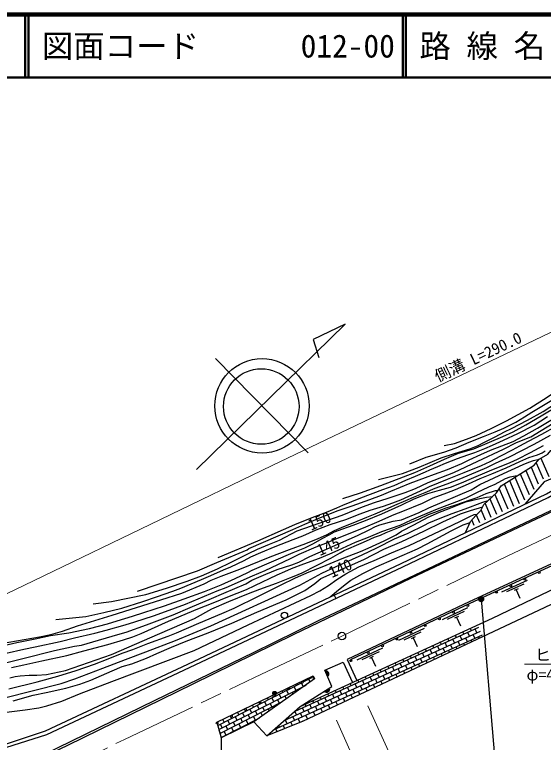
# Model space of a CAD drawing. Units: millimetres at full size, sheet at 1:1000; details may follow other scales. Extents: x 40000 to 680000, y 20000 to 380000.
# Drawn here: x 116056 to 200095, y 264298 to 380000 of the extents above; entities that cross this region are included whole.
import ezdxf
from ezdxf.enums import TextEntityAlignment as Align

# ---------------------------------------------------------------- set-up
doc = ezdxf.new("R2010")
doc.units = ezdxf.units.MM
doc.header["$LTSCALE"] = 1000
doc.linetypes.add('CHAIN', pattern=[18.5, 12, -1.5, 3.5, -1.5])
for name, color, linetype, lineweight in [('M-BGD', 7, 'Continuous', 25), ('M-BMK', 2, 'CHAIN', 13), ('M-BMK-SRVR', 3, 'Continuous', 25), ('M-STR-HTXT', 7, 'Continuous', 13), ('M-STR-STRC', 7, 'Continuous', 25), ('M-TTL', 2, 'Continuous', 140), ('M-TTL-LINE', 7, 'Continuous', 50)]:
    doc.layers.add(name, color=color, linetype=linetype, lineweight=lineweight)
doc.layers.add('M-TTL-TXT', color=7, linetype='Continuous')
doc.styles.add('ＭＳ ゴシック', font='')
doc.styles.get('ＭＳ ゴシック').set_extended_font_data('MS Gothic')

msp = doc.modelspace()

# ---------------------------------------------------------------- hatches: boundary and pattern name
at = {"layer": 'M-BGD'}
for points in [[(165375, 275692), (165773, 274784, 0.82183)], [(157080, 272120, -1), (157680, 272120, -0.41421), (157380, 271820, -0.41421)], [(166094, 272980), (165259, 272447, 0.82183)]]:
    msp.add_hatch(color=256, dxfattribs=at).paths.add_polyline_path(points)
at = {"layer": 'M-STR-STRC'}
msp.add_hatch(color=256, dxfattribs=at).paths.add_polyline_path([(189850, 286857, -1), (190525, 287287, -0.41421), (190402, 286734, -0.41421)])

# ---------------------------------------------------------------- linework, layer by layer
at = {"layer": 'M-BGD'}
for p, q in [((199685, 309495), (200949, 306564)), ((198135, 308040), (199277, 305391)), ((198931, 308719), (200028, 306174)), ((196416, 306976), (197824, 303710)), ((197275, 307508), (198550, 304551)), ((194696, 305912), (196259, 302288)), ((195556, 306444), (197098, 302869)), ((193073, 304625), (194454, 301423)), ((193837, 305380), (195357, 301856)), ((192370, 303731), (193551, 300991)), ((190820, 302274), (191746, 300127)), ((191595, 303002), (192649, 300559)), ((190176, 301241), (190843, 299695)), ((189426, 300455), (189941, 299263)), ((188703, 299607), (189038, 298831)), ((197534, 290055), (193445, 288175)), ((196978, 289469), (194252, 288216)), ((196058, 288716), (195422, 288424)), ((195740, 288570), (196367, 287207)), ((166825, 287716), (167084, 287166)), ((188053, 285689), (183984, 283768)), ((187503, 285097), (184790, 283817)), ((186591, 284335), (185958, 284037)), ((186274, 284186), (186915, 282829)), ((160622, 269287), (189833, 282599)), ((181155, 282434), (177085, 280513)), ((188657, 282063), (188477, 282459)), ((189526, 281738), (189254, 282335)), ((157199, 266285), (190391, 281412)), ((158910, 267786), (190112, 282005)), ((180605, 281842), (177892, 280562)), ((186269, 280975), (186093, 281361)), ((187138, 280650), (186866, 281247)), ((187463, 281519), (187285, 281910)), ((188332, 281194), (188060, 281791)), ((189201, 280869), (188929, 281466)), ((179693, 281080), (179060, 280781)), ((179376, 280931), (180016, 279574)), ((183881, 279887), (183709, 280264)), ((184750, 279562), (184478, 280159)), ((185075, 280431), (184901, 280813)), ((185944, 280106), (185672, 280703)), ((186813, 279781), (186541, 280378)), ((187550, 279747), (187410, 280053)), ((188007, 280325), (187735, 280922)), ((188737, 280305), (188604, 280597)), ((189925, 280862), (189798, 281141)), ((174527, 279306), (170458, 277386)), ((181493, 278799), (181326, 279167)), ((182362, 278474), (182090, 279071)), ((182687, 279343), (182518, 279715)), ((183556, 279018), (183284, 279615)), ((184425, 278693), (184153, 279290)), ((185174, 278632), (185022, 278965)), ((185619, 279237), (185347, 279834)), ((186362, 279189), (186216, 279509)), ((173977, 278715), (171264, 277434)), ((173065, 277953), (172432, 277654)), ((172749, 277803), (173389, 276447)), ((179106, 277711), (178942, 278070)), ((179975, 277386), (179703, 277983)), ((180300, 278255), (180134, 278618)), ((181169, 277930), (180897, 278527)), ((182038, 277605), (181765, 278202)), ((182799, 277516), (182634, 277877)), ((183231, 278149), (182959, 278746)), ((183987, 278074), (183828, 278421)), ((176718, 276622), (176559, 276972)), ((177587, 276298), (177315, 276895)), ((177912, 277167), (177750, 277521)), ((178456, 275973), (178184, 276570)), ((178781, 276842), (178509, 277439)), ((179650, 276517), (179378, 277114)), ((180424, 276401), (180247, 276789)), ((180844, 277061), (180572, 277658)), ((181611, 276959), (181441, 277333)), ((174330, 275534), (174175, 275875)), ((175199, 275209), (174927, 275806)), ((175524, 276078), (175367, 276424)), ((176068, 274885), (175796, 275481)), ((176393, 275754), (176121, 276350)), ((177262, 275429), (176990, 276026)), ((178048, 275286), (177859, 275701)), ((179236, 275843), (179053, 276245)), ((161916, 273924), (163297, 274628)), ((163042, 273892), (162797, 274373)), ((163334, 274764), (163330, 274773)), ((170749, 273902), (170600, 274229)), ((171943, 274446), (171791, 274778)), ((172811, 274121), (172539, 274718)), ((173136, 274990), (172983, 275326)), ((173680, 273796), (173408, 274393)), ((174005, 274665), (173733, 275262)), ((174874, 274340), (174602, 274937)), ((175673, 274170), (175471, 274613)), ((176861, 274728), (176665, 275157)), ((148513, 266359), (162380, 273424)), ((159674, 272782), (161649, 273788)), ((159874, 272884), (159779, 273072)), ((160757, 272597), (160459, 273182)), ((161043, 273480), (160962, 273639)), ((161926, 273193), (161628, 273778)), ((162212, 274075), (162146, 274206)), ((168361, 272814), (168216, 273132)), ((169230, 272489), (168958, 273086)), ((169555, 273358), (169408, 273681)), ((170424, 273033), (170152, 273630)), ((171293, 272708), (171021, 273305)), ((171618, 273577), (171346, 274174)), ((172487, 273252), (172215, 273849)), ((173298, 273055), (173084, 273524)), ((174485, 273612), (174277, 274068)), ((157394, 271620), (159437, 272661)), ((157536, 271693), (157412, 271938)), ((158419, 271406), (158121, 271991)), ((158705, 272288), (158595, 272505)), ((159588, 272002), (159290, 272586)), ((160336, 271979), (160172, 272300)), ((161418, 272744), (161341, 272895)), ((165973, 271726), (165832, 272035)), ((166842, 271401), (166570, 271998)), ((167167, 272270), (167024, 272583)), ((168036, 271945), (167764, 272542)), ((168905, 271620), (168633, 272217)), ((170099, 272164), (169827, 272761)), ((170922, 271939), (170696, 272436)), ((172110, 272497), (171890, 272980)), ((148331, 267003), (157264, 271554)), ((148694, 265715), (158652, 270789)), ((155064, 270766), (155044, 270804)), ((156081, 270215), (155783, 270799)), ((156367, 271097), (156228, 271371)), ((157250, 270810), (156952, 271395)), ((158132, 270524), (157834, 271108)), ((159253, 271214), (159003, 271704)), ((163585, 270638), (163449, 270937)), ((164454, 270313), (164182, 270910)), ((164779, 271182), (164641, 271486)), ((165648, 270857), (165376, 271454)), ((166517, 270532), (166245, 271129)), ((167359, 270266), (167114, 270804)), ((167711, 271076), (167439, 271673)), ((168547, 270824), (168308, 271348)), ((169735, 271382), (169502, 271892)), ((152678, 269669), (152677, 269670)), ((153743, 269024), (153445, 269608)), ((154029, 269906), (153861, 270237)), ((154912, 269619), (154614, 270204)), ((155198, 270502), (155158, 270580)), ((155794, 269333), (155496, 269917)), ((156547, 269300), (156379, 269630)), ((156963, 269928), (156665, 270513)), ((157629, 270066), (157548, 270226)), ((161198, 269549), (161119, 269723)), ((162067, 269225), (161795, 269822)), ((162392, 270094), (162257, 270389)), ((163261, 269769), (162988, 270366)), ((164130, 269444), (163857, 270041)), ((164984, 269151), (164726, 269716)), ((165323, 269988), (165051, 270585)), ((166172, 269709), (165920, 270260)), ((150357, 268445), (150310, 268537)), ((151691, 268715), (151493, 269103)), ((152574, 268428), (152276, 269012)), ((152860, 269310), (152813, 269404)), ((153456, 268141), (153158, 268726)), ((154338, 267855), (154041, 268439)), ((154625, 268737), (154327, 269321)), ((155464, 268535), (155210, 269035)), ((160873, 268681), (160604, 269271)), ((161742, 268356), (161470, 268953)), ((162609, 268036), (162339, 268628)), ((162936, 268900), (162664, 269497)), ((163796, 268593), (163533, 269172)), ((148875, 265071), (154924, 268153)), ((149353, 267523), (149126, 267970)), ((150236, 267237), (149938, 267821)), ((150522, 268119), (150402, 268355)), ((151118, 266950), (150820, 267535)), ((151405, 267832), (151107, 268417)), ((152287, 267546), (151989, 268130)), ((153169, 267259), (152872, 267843)), ((153818, 267431), (153754, 267557)), ((154923, 268152), (154923, 268152)), ((159354, 267267), (159082, 267864)), ((159679, 268136), (159574, 268368)), ((160195, 267005), (159951, 267539)), ((160548, 267812), (160276, 268408)), ((161410, 267502), (161145, 268084)), ((161816, 267669), (162185, 267837)), ((162015, 267757), (162014, 267759)), ((148780, 265759), (148560, 266191)), ((149067, 266641), (148769, 267226)), ((149949, 266354), (149651, 266939)), ((150831, 266068), (150534, 266652)), ((151457, 266285), (151416, 266366)), ((152000, 266663), (151703, 267248)), ((152637, 266858), (152585, 266961)), ((157764, 266010), (157563, 266451)), ((158160, 266723), (158028, 267013)), ((158979, 266507), (158757, 266995)), ((149096, 265139), (149078, 265174)), ((149662, 265472), (149365, 266057)), ((150276, 265712), (150247, 265770)), ((156549, 265513), (156483, 265657))]:
    msp.add_line(p, q, dxfattribs=at)
for points in [[(73627, 244790), (77004, 247194), (82070, 250158), (84532, 251573), (90537, 254887), (96657, 258139), (107521, 261679), (120957, 266147), (143599, 276758), (177467, 292737), (200561, 303793), (213576, 311344), (217632, 313668), (221855, 315494), (233586, 320927), (251028, 329097), (254214, 330293)], [(73975, 244292), (77334, 246683), (82388, 249641), (84755, 251163), (90828, 254355), (96803, 257759), (107250, 261187), (121178, 265580), (143858, 276209), (177728, 292188), (200845, 303255), (213879, 310817), (217907, 313125), (222063, 314977), (233002, 320108), (251208, 328696), (253921, 329755)], [(76225, 241072), (88617, 246927), (102188, 253434), (116250, 260204), (138421, 271005), (154012, 278599), (164357, 283670), (173571, 288040), (203301, 302109), (212334, 306408), (219526, 309800), (228634, 315799), (241739, 321922), (252059, 326731), (254248, 327637)], [(173888, 306073), (177720, 307038), (180365, 308080), (183853, 309541), (185978, 310214), (188380, 310946), (189616, 311452), (190751, 312019), (192406, 312880), (193926, 313689), (195034, 314176), (197575, 315537), (200078, 316894), (203089, 318845), (205088, 320164), (207592, 321765), (209296, 322858), (210490, 323811), (212032, 324918), (213057, 325677), (213712, 326204), (215065, 327183), (217120, 328540)], [(178840, 308608), (181438, 309624), (184291, 310455), (186252, 311108), (188269, 312003), (190552, 312934), (192423, 313663), (193817, 314242), (195691, 315209), (197076, 316050), (198226, 316779), (201711, 318850), (205157, 320929), (206906, 322032), (208724, 323215), (210062, 324205), (211390, 325196), (213172, 326500), (214313, 327182)], [(184295, 311510), (185983, 311834), (187894, 312501), (189424, 313113), (191793, 314222), (194233, 315417), (197947, 317454), (200671, 319192), (202837, 320652), (204555, 321849), (206732, 323310), (207689, 323941)], [(254327, 322599), (249492, 321866), (245148, 320919), (239810, 319532), (236005, 318245), (230713, 316274), (228556, 315342), (219676, 309628), (206487, 303353), (179066, 290400), (160332, 281382), (144393, 273554), (124489, 263830), (109660, 256771), (91322, 247894), (76439, 240766)], [(168207, 303050), (171035, 303968), (174246, 305132), (179681, 307219), (182063, 308291), (184388, 309345), (186592, 310257), (187908, 310658), (189053, 310990), (193634, 312940), (195294, 313696), (197281, 314778), (199739, 316191), (202736, 318022)], [(128569, 286353), (131478, 286682), (136938, 287797), (140198, 288830), (143477, 289944), (145769, 290757), (148288, 291871), (150492, 292950), (153250, 294326), (154663, 295024), (156557, 295803), (158166, 296476), (160977, 297957), (168138, 300413), (171349, 301736), (173258, 302457), (175400, 303109), (178139, 304009), (179769, 304637), (181760, 305614), (185852, 307222), (189652, 309026), (193750, 310927), (195810, 311950), (198073, 312896), (199715, 313907), (203538, 316194)], [(148404, 293701), (154727, 296346), (158776, 298153), (160594, 298950), (163366, 300073), (165612, 300924), (167282, 301573), (168234, 302035), (171063, 303201), (174596, 304482), (176366, 305153), (178243, 305985), (179746, 306624), (181357, 307287), (182050, 307628), (183308, 308154), (184535, 308692), (186441, 309430), (188064, 310011), (189182, 310384), (190798, 311023), (192020, 311564), (193727, 312321), (196012, 313398), (198619, 314747), (200747, 316113)], [(135613, 288365), (145102, 291601), (148209, 292908), (153016, 294908), (153289, 295142), (160275, 298168), (162179, 298992), (164666, 300078), (167462, 301142), (169680, 301895), (172534, 302907), (174383, 303579), (175853, 304230), (178903, 305489), (181341, 306405), (182790, 306953), (184859, 307691), (187129, 308652), (188286, 309218), (190172, 310093), (191704, 310734), (195310, 312119), (197003, 313025), (199145, 314273), (201781, 315851)], [(122618, 283864), (127376, 284327), (130258, 284928), (133125, 285664), (136457, 286688), (138606, 287418), (141190, 288360), (142496, 288836), (145767, 290210), (147225, 290811), (149263, 291740), (150413, 292223), (152551, 293228), (153619, 293776), (155206, 294510), (157450, 295424), (160333, 296554), (161854, 297165), (164003, 298115), (166202, 298956), (168697, 299737), (170990, 300624), (172567, 301218), (174680, 301838), (176188, 302393), (177452, 302863), (181251, 304590), (181977, 304994), (184825, 306131), (187517, 307208), (190256, 308326), (191619, 308965), (193336, 309846), (195203, 310827), (196333, 311430), (197739, 312178), (199862, 313308), (202099, 314547)], [(187730, 297650), (188528, 299399), (189368, 300396), (190147, 301186), (190634, 302098), (192646, 303991), (193401, 305110), (198640, 308353), (199432, 309350), (200785, 310119), (201260, 310679), (204721, 312617), (207765, 312751), (208617, 313055), (210374, 313189), (211725, 313700), (214635, 313542), (216426, 312977), (209740, 310572), (206657, 309766), (204646, 307586), (200212, 305709), (197143, 302156)], [(113914, 280026), (120037, 281068), (121794, 281454), (123665, 281999), (126066, 282836), (131561, 284536), (139315, 286984), (142641, 288052), (146177, 289521), (147313, 290067), (148861, 290734), (151877, 291859), (156684, 293803), (159755, 294981), (162351, 295937), (164298, 296697), (165617, 297294), (166918, 298003), (168381, 298619), (169854, 299220), (172019, 300106), (173358, 300649), (174919, 301308), (176456, 301989), (178228, 302767), (179436, 303267), (181297, 304005), (182878, 304702), (184782, 305402), (186957, 306260), (191120, 308007), (192471, 308691), (194685, 309710), (198602, 311709), (201237, 313129)], [(293099, 310830), (289752, 311470), (284096, 312196), (276772, 312858), (271980, 313050), (266497, 312913), (259511, 312059), (252588, 311187), (240835, 308682), (229829, 305270), (220768, 301821), (212369, 297979), (202673, 293279), (188289, 286665), (168884, 277508), (170429, 274151)], [(293042, 310536), (289705, 311174), (284063, 311898), (276752, 312558), (271978, 312750), (266519, 312613), (259548, 311761), (252638, 310891), (240911, 308392), (229927, 304987), (220884, 301544), (212497, 297708), (202801, 293008), (188416, 286393), (169415, 277427)], [(111305, 279010), (116391, 280194), (119322, 280751), (121792, 281273), (124703, 281742), (127947, 282409), (130810, 283154), (132385, 283613), (134816, 284359), (136585, 284949), (139883, 286006), (142994, 287124), (146252, 288294), (148871, 289328), (151086, 290377), (153144, 291299), (153793, 291665), (160344, 294486), (162176, 295239), (163562, 295922), (164942, 296693), (166146, 297336), (166884, 297771), (168228, 298261), (169882, 298816), (171800, 299581), (174398, 300651), (177587, 302061), (179575, 303031), (181745, 303881), (183556, 304393), (185302, 304880), (187084, 305549), (188667, 306261), (191523, 307462), (194834, 308786), (195968, 309337), (198040, 310364), (200117, 311508)], [(154089, 267563), (156116, 265335), (161459, 270021), (191993, 284077), (215183, 295167), (221984, 297816), (229559, 300658), (234077, 302034), (240037, 303790), (245096, 305020), (251841, 306291), (260113, 307236), (260287, 312154)], [(114700, 278486), (117528, 279115), (119355, 279498), (123327, 280358), (125570, 280933), (128805, 281676), (130636, 282136), (133624, 283009), (135170, 283460), (138145, 284422), (140058, 285096), (143243, 286277), (148269, 288381), (149681, 288919), (153880, 290789), (155851, 291646), (159881, 293544), (161261, 294213), (163959, 295382), (165523, 295993), (167107, 296656), (169144, 297459), (171878, 298592), (173602, 299306), (176363, 300528), (177779, 301069), (180856, 302339), (182568, 303165), (184718, 303956), (186136, 304516), (188178, 305400), (190026, 306238), (191906, 307003), (194169, 307960), (196328, 308962), (197781, 309567), (199136, 310018), (199868, 310352), (200371, 310625)], [(112310, 276355), (122390, 278897), (125584, 279627), (126697, 279774), (127600, 280026), (132458, 281470), (133783, 281845), (137029, 283007), (138720, 283616), (141277, 284578), (143970, 285770), (147366, 287185), (149327, 288004), (152799, 289523), (153775, 290071), (155983, 291067), (157787, 291789), (160108, 292532), (161206, 292959), (162958, 293873), (170568, 297168), (172380, 298078), (173393, 298602), (174110, 298881), (176202, 299477), (177566, 299704), (180348, 300859), (181869, 301601), (188586, 304462), (189986, 305284), (193771, 307062), (196860, 308476), (197790, 308861), (198517, 309115), (199432, 309350)], [(115551, 276219), (117523, 276614), (120414, 277255), (124337, 278112), (127054, 278842), (130875, 279852), (133391, 280620), (134838, 281109), (136166, 281604), (140540, 283581), (145167, 285531), (147601, 286494), (149971, 287436), (152898, 288601), (154217, 289226), (157797, 290921), (159006, 291478), (160080, 291960), (162032, 292707), (164534, 293602), (166149, 294298), (167452, 294860), (170209, 296149), (172283, 296954), (174415, 297818), (177319, 298857), (179106, 299687), (180622, 300329), (183236, 301436), (186754, 302766), (187917, 303253), (189519, 304033), (191411, 304907), (192421, 305360), (194089, 306258), (194834, 306523), (195595, 306702), (196021, 306731)], [(260648, 307218), (269552, 307220), (275086, 307033), (284606, 305986), (292071, 304659), (302141, 300947), (292715, 302237), (283096, 304028), (273401, 305122), (261121, 305150), (250770, 304110), (244635, 302927), (230348, 298717), (215909, 293238), (200190, 285683), (161901, 267703), (156116, 265335)], [(115316, 274590), (116158, 274774), (116945, 274871), (118365, 274983), (119596, 275000), (121124, 275122), (124142, 275716), (131441, 278299), (139144, 281589), (144631, 284005), (147422, 285514), (150104, 286684), (153209, 287982), (155031, 288638), (157675, 289638), (159775, 290452), (160474, 290740), (161741, 291282), (166293, 293605), (167067, 294007), (167774, 294434), (168424, 294804), (171142, 295995), (171974, 296351), (173242, 296906), (174219, 297253), (175121, 297654), (176679, 298301), (178501, 299071), (180397, 299821), (181807, 300505), (183240, 301084), (184659, 301583), (185993, 302021), (188622, 302917), (189574, 303223), (191011, 303877), (191476, 304018), (192021, 304193), (192474, 304338), (192887, 304348)], [(115132, 272796), (119638, 273917), (122951, 274836), (125824, 275746), (128784, 276756), (130932, 277596), (133134, 278463), (134841, 279079), (137228, 280010), (140489, 281211), (141788, 281708), (145325, 283244), (149007, 284798), (150931, 285658), (154808, 287560), (158337, 289273), (160676, 290469), (162847, 291413), (164931, 292234), (168125, 293527), (171040, 294656), (172219, 295153), (174790, 296357), (176697, 297301), (177559, 297864), (179491, 298866), (181804, 300082), (183601, 300918), (185104, 301466), (187767, 302523), (190009, 303063), (191066, 303301), (192028, 303410)], [(114445, 271389), (123470, 273660), (125644, 274409), (130106, 276085), (133668, 277463), (136919, 278676), (141640, 280527), (147268, 282838), (161397, 289299), (164902, 291219), (167162, 292274), (171296, 294114), (173636, 295230), (176439, 296665), (178604, 297587), (181205, 298810), (181899, 299229), (183684, 299969), (185573, 300689), (187652, 301424), (190439, 302506), (191310, 302734)], [(115859, 270936), (119002, 271822), (121079, 272228), (124184, 272925), (126429, 273559), (128176, 274218), (131550, 275666), (133134, 276347), (134681, 276810), (137005, 277674), (138670, 278457), (140979, 279449), (143333, 280390), (146837, 281720), (150590, 283275), (154555, 285006), (159208, 286981), (162157, 288449), (163795, 289575), (164747, 290369), (171532, 293391), (174748, 294999), (177600, 296254), (181071, 297862), (184118, 299362), (186921, 300630), (188528, 301165), (190452, 301758)], [(112601, 268858), (117730, 269496), (119926, 269797), (121172, 270104), (123575, 270883), (126379, 272022), (131538, 274001), (144577, 278917), (153193, 282982), (163131, 287636), (164570, 288422), (165959, 289241), (167246, 290173), (168682, 291077), (170787, 292219), (173176, 293212), (175931, 294416), (178754, 295619), (185598, 298809), (187020, 299498), (188378, 300207), (189102, 300538), (189575, 300606)], [(166226, 287433), (167229, 288315), (168576, 289395), (169473, 290072), (171392, 291169), (173494, 292228), (176417, 293499), (180063, 295052), (181629, 295857), (185459, 297921), (187355, 298866), (188454, 299238)], [(161459, 270021), (166462, 273215), (165342, 275768), (168255, 277046), (169735, 273831)], [(148186, 267519), (163514, 274861), (163741, 274387), (154089, 267563), (148885, 265037)], [(148186, 267519), (148885, 265037), (148885, 262659), (148508, 261091), (146933, 258219), (145882, 256930), (135375, 248427), (125274, 240118), (115131, 231403), (112676, 233934), (110751, 238541), (109779, 240243)]]:
    msp.add_lwpolyline(points, dxfattribs=at)
for centre, radius in [((199433, 291294), 150), ((194890, 289205), 150), ((197161, 290249), 150), ((192619, 288160), 150), ((190347, 287116), 150), ((188078, 286067), 150), ((158940, 284490), 500), ((185817, 285001), 150), ((183556, 283934), 150), ((181295, 282867), 150), ((179034, 281800), 150), ((176773, 280733), 150), ((174512, 279666), 150), ((172251, 278599), 150), ((169479, 277291), 150), ((163444, 274661), 150), ((161779, 273864), 150), ((157380, 272120), 300), ((159524, 272784), 150), ((155015, 270624), 150), ((157270, 271704), 150), ((152760, 269544), 150), ((150505, 268464), 150), ((148251, 267384), 150)]:
    msp.add_circle(centre, radius, dxfattribs=at)
for centre, start, end in [((165485, 275199), 304.85614, 102.51434), ((165624, 272796), 223.72309, 21.38128)]:
    msp.add_arc(centre, 505, start, end, dxfattribs=at)
at = {"layer": 'M-BMK'}
msp.add_lwpolyline([(78289, 238119), (103341, 250202), (133515, 264760), (154187, 274627), (168068, 281216), (194429, 293956), (212155, 302343), (218290, 304889), (220744, 305878), (230578, 309645), (239575, 312611), (246731, 314393), (255001, 315928)], dxfattribs=at)
at = {"layer": 'M-BMK-SRVR'}
for p, q in [((144978, 307694), (168593, 330787)), ((168593, 330787), (163490, 328323)), ((163490, 328323), (164403, 325464)), ((148004, 325339), (162687, 310325))]:
    msp.add_line(p, q, dxfattribs=at)
for centre, radius in [((155375, 317802), 7500), ((155256, 317698), 6000), ((168068, 281216), 600)]:
    msp.add_circle(centre, radius, dxfattribs=at)
at = {"layer": 'M-STR-HTXT'}
for p, q in [((172192, 270124), (181917, 248899)), ((167189, 267829), (174794, 250927))]:
    msp.add_line(p, q, dxfattribs=at)
for points in [[(254390, 345986), (246917, 345038), (241280, 344043), (235390, 342581), (227836, 340519), (220397, 338080), (214429, 335647), (204568, 331048), (177579, 318178), (156996, 308304), (139241, 299739), (119085, 289997), (61473, 262253)], [(197063, 276747), (218284, 276747), (219831, 296211)]]:
    msp.add_lwpolyline(points, dxfattribs=at)
at = {"layer": 'M-STR-STRC'}
msp.add_line((190187, 287072), (193162, 252068), dxfattribs=at)
msp.add_circle((190187, 287072), 400, dxfattribs=at)
at = {"layer": 'M-TTL'}
msp.add_line((680000, 380000), (40000, 380000), dxfattribs=at)
at = {"layer": 'M-TTL-LINE'}
for p, q in [((117750, 380000), (117750, 370000)), ((118250, 380000), (118250, 370000)), ((177750, 380000), (177750, 370000)), ((178250, 380000), (178250, 370000)), ((40000, 370000), (680000, 370000))]:
    msp.add_line(p, q, dxfattribs=at)

# ---------------------------------------------------------------- texts
at = {"layer": 'M-BGD', "style": 'ＭＳ ゴシック'}
for s, p in [('150', (163391, 297423)), ('145', (164802, 293406)), ('140', (166703, 289911))]:
    msp.add_text(s, height=1833, rotation=24.008, dxfattribs=at).set_placement(p, align=Align.BOTTOM_LEFT)
at = {"layer": 'M-STR-HTXT', "style": 'ＭＳ ゴシック'}
msp.add_text('側溝 L=290.0', height=1833, rotation=25.495, dxfattribs=at).set_placement((183579, 321039), align=Align.BOTTOM_LEFT)
for s, p in [('ヒューム管', (198755, 276747)), ('φ=400 L15.9', (197407, 273603))]:
    msp.add_text(s, height=1833, dxfattribs=at).set_placement(p, align=Align.BOTTOM_LEFT)
at = {"layer": 'M-TTL-TXT', "style": 'ＭＳ ゴシック'}
for s, p in [('路 線 名', (180380, 375000)), ('図面コード', (120380, 375000)), ('012-00', (161521, 375000))]:
    msp.add_text(s, height=3666, dxfattribs=at).set_placement(p, align=Align.MIDDLE_LEFT)

doc.saveas('drawing.dxf')
